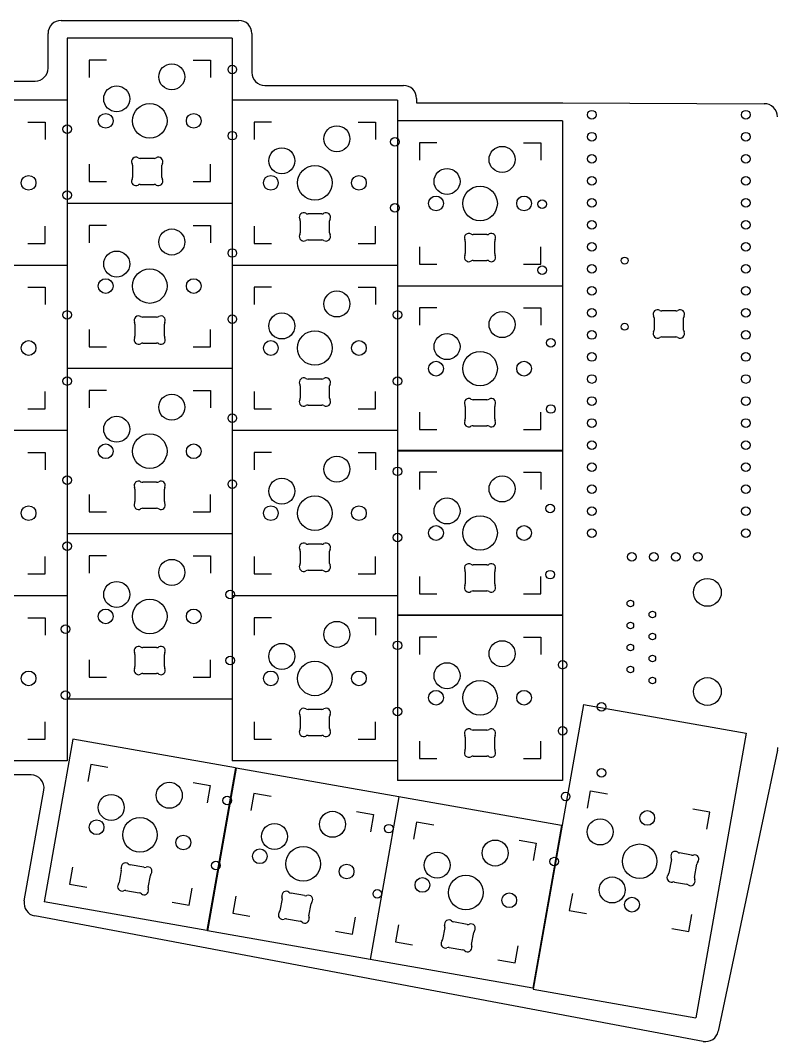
# Model space of a CAD drawing. Extents: x -129 to 154, y -90 to 28.
# Drawn here: x -75.3 to 12, y -90 to 27.8 of the extents above; entities that cross this region are included whole.
import ezdxf

# ---------------------------------------------------------------- set-up
doc = ezdxf.new("R2010")
doc.units = 0
doc.layers.add('BLACK', color=7, linetype='CONTINUOUS')

msp = doc.modelspace()

# ---------------------------------------------------------------- linework, layer by layer
at = {"layer": 'BLACK', "linetype": 'CONTINUOUS'}
for p, q in [((-70.65, 27.805), (-50.15, 27.805)), ((-72.149999, 22.305), (-72.15, 26.305001)), ((-48.65, 26.305), (-48.65, 21.805001)), ((-69.95, 25.7488), (-69.95, 6.6988)), ((-50.9, 25.7488), (-69.95, 25.7488)), ((-50.9, 25.7488), (-50.9, 6.6988)), ((-67.425, 23.2238), (-67.425, 21.223799)), ((-65.424999, 23.2238), (-67.425, 23.2238)), ((-55.425001, 23.2238), (-53.425, 23.2238)), ((-53.425, 23.2238), (-53.425, 21.223799)), ((-89.65, 20.805), (-73.649999, 20.805)), ((-47.149999, 20.305), (-31.15, 20.305)), ((-69.949999, 18.605), (-88.999999, 18.605)), ((-69.949999, 18.605), (-69.949999, -0.445)), ((-50.9, 18.605), (-50.9, -0.445)), ((-31.85, 18.605), (-50.9, 18.605)), ((-31.85, 18.605), (-31.85, -0.445)), ((-29.65, 18.805), (-29.65, 18.305)), ((-29.65, 18.305), (-12.809068, 18.305)), ((-12.809068, 18.305), (10.452508, 18.205112)), ((-74.475, 16.08), (-72.474999, 16.08)), ((-72.474999, 16.08), (-72.474999, 14.079999)), ((-48.375, 16.08), (-48.375, 14.079999)), ((-46.374999, 16.08), (-48.375, 16.08)), ((-36.375001, 16.08), (-34.375, 16.08)), ((-34.375, 16.08), (-34.375, 14.079999)), ((-31.849999, 16.223801), (-31.849999, -2.826199)), ((-12.799999, 16.223801), (-31.849999, 16.223801)), ((-12.799999, 16.223801), (-12.799999, -2.826199)), ((-29.324999, 13.698801), (-29.324999, 11.6988)), ((-27.324998, 13.698801), (-29.324999, 13.698801)), ((-17.325, 13.698801), (-15.324999, 13.698801)), ((-15.324999, 13.698801), (-15.324999, 11.6988)), ((-59.924346, 11.8938), (-61.513251, 11.8938)), ((-67.425, 11.223801), (-67.425, 9.2238)), ((-62.418798, 11.096643), (-62.418798, 9.690959)), ((-59.0188, 9.690959), (-59.0188, 11.096643)), ((-53.425, 9.2238), (-53.425, 11.223801)), ((-67.425, 9.2238), (-65.424999, 9.2238)), ((-61.513251, 8.893801), (-59.924347, 8.893801)), ((-55.425001, 9.2238), (-53.425, 9.2238)), ((-69.95, 6.698801), (-69.95, -12.351199)), ((-50.9, 6.698801), (-69.95, 6.698801)), ((-50.9, 6.6988), (-69.95, 6.6988)), ((-50.9, 6.698801), (-50.9, -12.351199)), ((-40.580547, 5.500001), (-42.169452, 5.500001)), ((-72.474999, 2.08), (-72.474999, 4.080001)), ((-67.425, 4.173801), (-67.425, 2.1738)), ((-65.424999, 4.173801), (-67.425, 4.173801)), ((-55.425001, 4.173801), (-53.425, 4.173801)), ((-53.425, 4.173801), (-53.425, 2.1738)), ((-48.375, 4.080001), (-48.375, 2.08)), ((-43.074999, 4.702844), (-43.074999, 3.29716)), ((-39.675001, 3.29716), (-39.675001, 4.702844)), ((-34.375, 2.08), (-34.375, 4.080001)), ((-42.169452, 2.500002), (-40.580548, 2.500002)), ((-21.530547, 3.1188), (-23.119452, 3.1188)), ((-74.475, 2.08), (-72.474999, 2.08)), ((-48.375, 2.08), (-46.374999, 2.08)), ((-36.375001, 2.08), (-34.375, 2.08)), ((-29.324999, 1.698802), (-29.324999, -0.301199)), ((-24.024999, 2.321643), (-24.024999, 0.915959)), ((-20.625001, 0.915959), (-20.625001, 2.321643)), ((-15.324999, -0.301199), (-15.324999, 1.698802)), ((-23.119452, 0.118801), (-21.530548, 0.118801)), ((-69.95, -0.445), (-89, -0.445)), ((-69.949999, -0.445), (-88.999999, -0.445)), ((-69.95, -0.445), (-69.95, -19.495)), ((-50.9, -0.444999), (-50.9, -19.494999)), ((-31.85, -0.444999), (-50.9, -0.444999)), ((-31.85, -0.445), (-50.9, -0.445)), ((-31.85, -0.444999), (-31.85, -19.494999)), ((-29.324999, -0.301199), (-27.324998, -0.301199)), ((-17.325, -0.301199), (-15.324999, -0.301199)), ((-74.475001, -2.97), (-72.475, -2.97)), ((-72.475, -2.97), (-72.475, -4.970001)), ((-48.375, -2.969999), (-48.375, -4.97)), ((-46.374999, -2.969999), (-48.375, -2.969999)), ((-36.375001, -2.969999), (-34.375, -2.969999)), ((-34.375, -2.969999), (-34.375, -4.97)), ((-31.85, -2.8262), (-31.85, -21.8762)), ((-12.8, -2.8262), (-31.85, -2.8262)), ((-12.799999, -2.826199), (-31.849999, -2.826199)), ((-12.8, -2.8262), (-12.8, -21.8762)), ((-29.325, -5.3512), (-29.325, -7.351201)), ((-27.324999, -5.3512), (-29.325, -5.3512)), ((-17.325001, -5.3512), (-15.325, -5.3512)), ((-15.325, -5.3512), (-15.325, -7.351201)), ((0.244452, -5.695001), (-1.344452, -5.695001)), ((-59.630547, -6.4062), (-61.219451, -6.4062)), ((-2.249999, -6.492159), (-2.249999, -7.897843)), ((1.149999, -7.897843), (1.149999, -6.492159)), ((-67.425, -7.826198), (-67.425, -9.826199)), ((-62.124998, -7.203358), (-62.124998, -8.609042)), ((-58.725, -8.609042), (-58.725, -7.203358)), ((-53.425, -9.826199), (-53.425, -7.826198)), ((-61.219452, -9.406199), (-59.630547, -9.406199)), ((-1.344452, -8.695), (0.244453, -8.695)), ((-67.425, -9.826199), (-65.424999, -9.826199)), ((-55.425001, -9.826199), (-53.425, -9.826199)), ((-50.9, -12.351199), (-69.95, -12.351199)), ((-69.949999, -12.3512), (-69.949999, -31.4012)), ((-50.899999, -12.3512), (-69.949999, -12.3512)), ((-50.899999, -12.3512), (-50.899999, -31.4012)), ((-40.580548, -13.550001), (-42.169452, -13.550001)), ((-72.475, -16.97), (-72.475, -14.969999)), ((-67.424999, -14.8762), (-67.424999, -16.876201)), ((-65.424998, -14.8762), (-67.424999, -14.8762)), ((-55.425, -14.8762), (-53.424999, -14.8762)), ((-53.424999, -14.8762), (-53.424999, -16.876201)), ((-48.375, -14.969998), (-48.375, -16.969999)), ((-43.074999, -14.347159), (-43.074999, -15.752843)), ((-39.675001, -15.752843), (-39.675001, -14.347159)), ((-34.375, -16.969999), (-34.375, -14.969998)), ((-21.530548, -15.9312), (-23.119452, -15.9312)), ((-74.475001, -16.97), (-72.475, -16.97)), ((-48.375, -16.969999), (-46.374999, -16.969999)), ((-42.169453, -16.55), (-40.580548, -16.55)), ((-36.375001, -16.969999), (-34.375, -16.969999)), ((-29.325, -17.351199), (-29.325, -19.3512)), ((-24.024999, -16.728358), (-24.024999, -18.134042)), ((-20.625001, -18.134042), (-20.625001, -16.728358)), ((-15.325, -19.3512), (-15.325, -17.351199)), ((-69.95, -19.495), (-89, -19.495)), ((-69.95, -19.495), (-89, -19.495)), ((-69.95, -19.495), (-69.95, -38.545)), ((-50.9, -19.494999), (-50.9, -38.544999)), ((-31.85, -19.494999), (-50.9, -19.494999)), ((-31.85, -19.494999), (-50.9, -19.494999)), ((-31.85, -19.494999), (-31.85, -38.544999)), ((-29.325, -19.3512), (-27.324999, -19.3512)), ((-23.119453, -18.931199), (-21.530548, -18.931199)), ((-17.325001, -19.3512), (-15.325, -19.3512)), ((-74.475001, -22.02), (-72.475, -22.02)), ((-72.475, -22.02), (-72.475, -24.020001)), ((-48.375, -22.019999), (-48.375, -24.02)), ((-46.374999, -22.019999), (-48.375, -22.019999)), ((-36.375001, -22.019999), (-34.375, -22.019999)), ((-34.375, -22.019999), (-34.375, -24.02)), ((-31.85, -21.7763), (-31.85, -40.8263)), ((-12.8, -21.7763), (-31.85, -21.7763)), ((-12.8, -21.8762), (-31.85, -21.8762)), ((-12.8, -21.7763), (-12.8, -40.8263)), ((-29.325, -24.3013), (-29.325, -26.301301)), ((-27.324999, -24.3013), (-29.325, -24.3013)), ((-17.325001, -24.3013), (-15.325, -24.3013)), ((-15.325, -24.3013), (-15.325, -26.301301)), ((-59.630547, -25.4562), (-61.219452, -25.4562)), ((-67.424999, -26.876199), (-67.424999, -28.8762)), ((-62.124999, -26.253357), (-62.124999, -27.659041)), ((-58.725001, -27.659041), (-58.725001, -26.253357)), ((-53.424999, -28.8762), (-53.424999, -26.876199)), ((-67.424999, -28.8762), (-65.424998, -28.8762)), ((-61.219452, -28.456199), (-59.630548, -28.456199)), ((-55.425, -28.8762), (-53.424999, -28.8762)), ((-50.899999, -31.4012), (-69.949999, -31.4012)), ((-69.949999, -31.4012), (-69.949999, -50.4512)), ((-50.899999, -31.4012), (-69.949999, -31.4012)), ((-50.899999, -31.4012), (-50.899999, -50.4512)), ((-40.580547, -32.6), (-42.169452, -32.6)), ((-72.475, -36.02), (-72.475, -34.019999)), ((-67.424999, -33.9262), (-67.424999, -35.926201)), ((-65.424998, -33.9262), (-67.424999, -33.9262)), ((-55.425, -33.9262), (-53.424999, -33.9262)), ((-53.424999, -33.9262), (-53.424999, -35.926201)), ((-48.375, -34.019998), (-48.375, -36.019999)), ((-43.074999, -33.397157), (-43.074999, -34.802841)), ((-39.675001, -34.802841), (-39.675001, -33.397157)), ((-34.375, -36.019999), (-34.375, -34.019998)), ((-21.530546, -34.9812), (-23.119451, -34.9812)), ((-74.475001, -36.02), (-72.475, -36.02)), ((-48.375, -36.019999), (-46.374999, -36.019999)), ((-42.169452, -35.599999), (-40.580548, -35.599999)), ((-36.375001, -36.019999), (-34.375, -36.019999)), ((-29.325, -36.301299), (-29.325, -38.3013)), ((-24.024998, -35.778357), (-24.024998, -37.184041)), ((-20.625, -37.184041), (-20.625, -35.778357)), ((-15.325, -38.3013), (-15.325, -36.301299)), ((-69.95, -38.545), (-89, -38.545)), ((-69.95, -38.545), (-89, -38.545)), ((-69.95, -38.545), (-69.95, -57.595)), ((-31.85, -38.544999), (-50.9, -38.544999)), ((-50.9, -38.545), (-50.9, -57.595)), ((-31.85, -38.545), (-50.9, -38.545)), ((-31.85, -38.545), (-31.85, -57.595)), ((-29.325, -38.3013), (-27.324999, -38.3013)), ((-23.119451, -37.981199), (-21.530547, -37.981199)), ((-17.325001, -38.3013), (-15.325, -38.3013)), ((-74.475001, -41.07), (-72.475, -41.07)), ((-72.475, -41.07), (-72.475, -43.070001)), ((-48.375, -41.07), (-48.375, -43.070001)), ((-46.374999, -41.07), (-48.375, -41.07)), ((-36.375001, -41.07), (-34.375, -41.07)), ((-34.375, -41.07), (-34.375, -43.070001)), ((-31.85, -40.7763), (-31.85, -59.8263)), ((-12.8, -40.7763), (-31.85, -40.7763)), ((-12.8, -40.8263), (-31.85, -40.8263)), ((-12.8, -40.7763), (-12.8, -59.8263)), ((-29.325, -43.3013), (-29.325, -45.301301)), ((-27.324999, -43.3013), (-29.325, -43.3013)), ((-17.325001, -43.3013), (-15.325, -43.3013)), ((-15.325, -43.3013), (-15.325, -45.301301)), ((-59.630548, -44.506201), (-61.219452, -44.506201)), ((-62.124999, -45.303359), (-62.124999, -46.709043)), ((-58.725001, -46.709043), (-58.725001, -45.303359)), ((-67.424999, -45.926199), (-67.424999, -47.9262)), ((-53.424999, -47.9262), (-53.424999, -45.926199)), ((-67.424999, -47.9262), (-65.424998, -47.9262)), ((-61.219453, -47.5062), (-59.630548, -47.5062)), ((-55.425, -47.9262), (-53.424999, -47.9262)), ((-50.899999, -50.4512), (-69.949999, -50.4512)), ((-40.580548, -51.650001), (-42.169452, -51.650001)), ((-10.404086, -51.089189), (-16.193082, -83.920217)), ((-10.404086, -51.089189), (8.356502, -54.397187)), ((-43.074999, -52.447159), (-43.074999, -53.852843)), ((-39.675001, -53.852843), (-39.675001, -52.447159)), ((-72.475, -55.07), (-72.475, -53.069999)), ((-48.375, -53.069999), (-48.375, -55.07)), ((-34.375, -55.07), (-34.375, -53.069999)), ((-21.530547, -54.0312), (-23.119451, -54.0312)), ((-74.475001, -55.07), (-72.475, -55.07)), ((-69.279095, -55.078607), (-72.587093, -73.839195)), ((-50.518507, -58.386605), (-69.279095, -55.078607)), ((-48.375, -55.07), (-46.374999, -55.07)), ((-42.169453, -54.65), (-40.580548, -54.65)), ((-36.375001, -55.07), (-34.375, -55.07)), ((-29.325, -55.301299), (-29.325, -57.3013)), ((-24.024998, -54.828358), (-24.024998, -56.234042)), ((-20.625, -56.234042), (-20.625, -54.828358)), ((-15.325, -57.3013), (-15.325, -55.301299)), ((8.356502, -54.397187), (2.567506, -87.228215)), ((11.980285, -56.347925), (5.152393, -88.759555)), ((-69.95, -57.595), (-89, -57.595)), ((-31.85, -57.595), (-50.9, -57.595)), ((-29.325, -57.3013), (-27.324999, -57.3013)), ((-23.119452, -57.031199), (-21.530547, -57.031199)), ((-17.325001, -57.3013), (-15.325, -57.3013)), ((-67.230917, -58.003708), (-67.578213, -59.973324)), ((-65.261302, -58.351004), (-67.230917, -58.003708)), ((-50.518507, -58.386605), (-53.826505, -77.147193)), ((-50.451494, -58.425007), (-53.759492, -77.185595)), ((-31.690906, -61.733005), (-50.451494, -58.425007)), ((-74.118606, -59.195), (-85.649999, -59.195)), ((-12.8, -59.8263), (-31.85, -59.8263)), ((-74.892588, -73.73386), (-72.641356, -60.955249)), ((-55.413224, -60.087487), (-53.443608, -60.434783)), ((-53.443608, -60.434783), (-53.790904, -62.404398)), ((-9.943703, -63.019126), (-9.596407, -61.04951)), ((-9.596407, -61.04951), (-7.626792, -61.396806)), ((-48.403316, -61.350108), (-48.750612, -63.319724)), ((-46.433701, -61.697404), (-48.403316, -61.350108)), ((-31.690906, -61.733005), (-34.998904, -80.493593)), ((-31.690894, -61.733007), (-34.998892, -80.493595)), ((-12.930306, -65.041005), (-31.690894, -61.733007)), ((-36.585623, -63.433887), (-34.616007, -63.781183)), ((4.190902, -63.480585), (2.221286, -63.133289)), ((3.843606, -65.4502), (4.190902, -63.480585)), ((-34.616007, -63.781183), (-34.963303, -65.750798)), ((-29.642716, -64.658108), (-29.990012, -66.627724)), ((-27.673101, -65.005404), (-29.642716, -64.658108)), ((-12.930306, -65.041005), (-16.238304, -83.801593)), ((-17.825023, -66.741887), (-15.855407, -67.089183)), ((-15.855407, -67.089183), (-16.202703, -69.058798)), ((2.069075, -68.446576), (0.684746, -68.202482)), ((-0.257546, -68.955845), (-0.533457, -70.520613)), ((-69.314696, -69.821402), (-69.661992, -71.791017)), ((-63.702125, -70.207632), (-63.946219, -71.591961)), ((-61.107143, -69.855743), (-62.671911, -69.579832)), ((2.420966, -71.041557), (2.696876, -69.476792)), ((-69.661992, -71.791017), (-67.692376, -72.138313)), ((-60.597874, -72.182364), (-60.35378, -70.798035)), ((0.094343, -71.550827), (1.478672, -71.794921)), ((-63.192855, -72.534255), (-61.62809, -72.810165)), ((-55.874683, -74.222092), (-55.527387, -72.252476)), ((-42.564443, -73.122844), (-44.129211, -72.846933)), ((-11.680186, -72.867204), (-12.027482, -74.836819)), ((-53.826505, -77.147193), (-72.587093, -73.839195)), ((-57.844298, -73.874796), (-55.874683, -74.222092)), ((-50.487095, -73.167802), (-50.834391, -75.137417)), ((-45.159425, -73.474733), (-45.403519, -74.859062)), ((-42.055174, -75.449465), (-41.81108, -74.065136)), ((-50.834391, -75.137417), (-48.864775, -75.484713)), ((-12.027482, -74.836819), (-10.057866, -75.184115)), ((1.759827, -77.267894), (2.107123, -75.298278)), ((3.408176, -89.924658), (-73.69177, -75.468417)), ((-44.650155, -75.801356), (-43.08539, -76.077266)), ((-37.047082, -77.568492), (-36.699786, -75.598876)), ((-31.726495, -76.475802), (-32.073791, -78.445417)), ((-23.803843, -76.430844), (-25.368611, -76.154933)), ((-34.998904, -80.493593), (-53.759492, -77.185595)), ((-39.016697, -77.221196), (-37.047082, -77.568492)), ((-26.398825, -76.782733), (-26.642919, -78.167062)), ((-23.294574, -78.757465), (-23.05048, -77.373136)), ((-0.209788, -76.920598), (1.759827, -77.267894)), ((-32.073791, -78.445417), (-30.104175, -78.792713)), ((-25.889555, -79.109356), (-24.32479, -79.385266)), ((-18.286482, -80.876492), (-17.939186, -78.906876)), ((-16.238304, -83.801593), (-34.998892, -80.493595)), ((-20.256097, -80.529196), (-18.286482, -80.876492)), ((-16.193082, -83.920217), (2.567506, -87.228215))]:
    msp.add_line(p, q, dxfattribs=at)
at = {"layer": 'BLACK'}
for centre, radius in [((-57.885, 21.3038), 1.499999), ((-57.885, 21.3038), 1.499999), ((-50.9, 22.132203), 0.4953), ((-50.9, 22.132203), 0.4953), ((-64.235, 18.7638), 1.499999), ((-64.235, 18.7638), 1.499999), ((-60.425, 16.2238), 1.993899), ((-60.425, 16.2238), 1.993899), ((-65.504999, 16.2238), 0.850899), ((-65.504999, 16.2238), 0.850899), ((-55.345001, 16.2238), 0.850899), ((-55.345001, 16.2238), 0.850899), ((-9.44, 16.935), 0.5), ((-9.44, 16.935), 0.5), ((8.34, 16.935), 0.5), ((8.34, 16.935), 0.5), ((-69.95, 15.271302), 0.4953), ((-69.95, 15.271302), 0.4953), ((-38.835, 14.16), 1.499999), ((-38.835, 14.16), 1.499999), ((-50.9, 14.512199), 0.4953), ((-50.9, 14.512199), 0.4953), ((-32.15, 13.805003), 0.4953), ((-32.15, 13.805003), 0.4953), ((-9.44, 14.395), 0.5), ((-9.44, 14.395), 0.5), ((8.34, 14.395), 0.5), ((8.34, 14.395), 0.5), ((-45.185, 11.62), 1.499999), ((-45.185, 11.62), 1.499999), ((-19.784999, 11.778801), 1.499999), ((-19.784999, 11.778801), 1.499999), ((-9.44, 11.855), 0.5), ((-9.44, 11.855), 0.5), ((8.34, 11.855), 0.5), ((8.34, 11.855), 0.5), ((-41.375, 9.08), 1.993899), ((-41.375, 9.08), 1.993899), ((-26.134999, 9.238801), 1.499999), ((-26.134999, 9.238801), 1.499999), ((-74.395, 9.08), 0.850899), ((-74.395, 9.08), 0.850899), ((-46.454999, 9.08), 0.850899), ((-46.454999, 9.08), 0.850899), ((-36.295001, 9.08), 0.850899), ((-36.295001, 9.08), 0.850899), ((-9.44, 9.315), 0.5), ((-9.44, 9.315), 0.5), ((8.34, 9.315), 0.5), ((8.34, 9.315), 0.5), ((-22.324999, 6.698801), 1.993899), ((-22.324999, 6.698801), 1.993899), ((-69.95, 7.651298), 0.4953), ((-69.95, 7.651298), 0.4953), ((-27.404998, 6.698801), 0.850899), ((-27.404998, 6.698801), 0.850899), ((-17.245, 6.698801), 0.850899), ((-17.245, 6.698801), 0.850899), ((-15.15, 6.615002), 0.4953), ((-15.15, 6.615002), 0.4953), ((-9.44, 6.775), 0.5), ((-9.44, 6.775), 0.5), ((8.34, 6.775), 0.5), ((8.34, 6.775), 0.5), ((-32.15, 6.184999), 0.4953), ((-32.15, 6.184999), 0.4953), ((-9.44, 4.235), 0.5), ((-9.44, 4.235), 0.5), ((8.34, 4.235), 0.5), ((8.34, 4.235), 0.5), ((-57.885, 2.253801), 1.499999), ((-57.885, 2.253801), 1.499999), ((-64.235, -0.286199), 1.499999), ((-64.235, -0.286199), 1.499999), ((-50.9, 0.983803), 0.4953), ((-50.9, 0.983803), 0.4953), ((-9.44, 1.695), 0.5), ((-9.44, 1.695), 0.5), ((8.34, 1.695), 0.5), ((8.34, 1.695), 0.5), ((-5.649999, 0.105), 0.4), ((-5.649999, 0.105), 0.4), ((-60.425, -2.826199), 1.993899), ((-60.425, -2.826199), 1.993899), ((-15.15, -1.005002), 0.4953), ((-15.15, -1.005002), 0.4953), ((-9.44, -0.845), 0.5), ((-9.44, -0.845), 0.5), ((8.34, -0.845), 0.5), ((8.34, -0.845), 0.5), ((-65.504999, -2.826199), 0.850899), ((-65.504999, -2.826199), 0.850899), ((-55.345001, -2.826199), 0.850899), ((-55.345001, -2.826199), 0.850899), ((-38.835, -4.889999), 1.499999), ((-38.835, -4.889999), 1.499999), ((-9.44, -3.385), 0.5), ((-9.44, -3.385), 0.5), ((8.34, -3.385), 0.5), ((8.34, -3.385), 0.5), ((-69.949999, -6.159997), 0.4953), ((-69.949999, -6.159997), 0.4953), ((-31.85, -6.159997), 0.4953), ((-31.85, -6.159997), 0.4953), ((-19.785, -7.2712), 1.499999), ((-19.785, -7.2712), 1.499999), ((-9.44, -5.925), 0.5), ((-9.44, -5.925), 0.5), ((8.34, -5.925), 0.5), ((8.34, -5.925), 0.5), ((-50.899998, -6.636203), 0.4953), ((-50.899998, -6.636203), 0.4953), ((-45.185, -7.429999), 1.499999), ((-45.185, -7.429999), 1.499999), ((-41.375, -9.969999), 1.993899), ((-41.375, -9.969999), 1.993899), ((-9.44, -8.465), 0.5), ((-9.44, -8.465), 0.5), ((-5.649999, -7.515), 0.4), ((-5.649999, -7.515), 0.4), ((8.34, -8.465), 0.5), ((8.34, -8.465), 0.5), ((-74.395001, -9.97), 0.850899), ((-74.395001, -9.97), 0.850899), ((-46.454999, -9.969999), 0.850899), ((-46.454999, -9.969999), 0.850899), ((-36.295001, -9.969999), 0.850899), ((-36.295001, -9.969999), 0.850899), ((-26.135, -9.8112), 1.499999), ((-26.135, -9.8112), 1.499999), ((-14.149999, -9.384998), 0.4953), ((-14.149999, -9.384998), 0.4953), ((-22.325, -12.3512), 1.993899), ((-22.325, -12.3512), 1.993899), ((-9.44, -11.005), 0.5), ((-9.44, -11.005), 0.5), ((8.34, -11.005), 0.5), ((8.34, -11.005), 0.5), ((-27.404999, -12.3512), 0.850899), ((-27.404999, -12.3512), 0.850899), ((-17.245001, -12.3512), 0.850899), ((-17.245001, -12.3512), 0.850899), ((-69.949999, -13.780001), 0.4953), ((-69.949999, -13.780001), 0.4953), ((-31.85, -13.780001), 0.4953), ((-31.85, -13.780001), 0.4953), ((-9.44, -13.545), 0.5), ((-9.44, -13.545), 0.5), ((8.34, -13.545), 0.5), ((8.34, -13.545), 0.5), ((-57.884999, -16.7962), 1.499999), ((-57.884999, -16.7962), 1.499999), ((-9.44, -16.085), 0.5), ((-9.44, -16.085), 0.5), ((8.34, -16.085), 0.5), ((8.34, -16.085), 0.5), ((-50.899999, -18.066198), 0.4953), ((-50.899999, -18.066198), 0.4953), ((-14.149999, -17.005002), 0.4953), ((-14.149999, -17.005002), 0.4953), ((-64.234999, -19.3362), 1.499999), ((-64.234999, -19.3362), 1.499999), ((-9.44, -18.625), 0.5), ((-9.44, -18.625), 0.5), ((8.34, -18.625), 0.5), ((8.34, -18.625), 0.5), ((-60.424999, -21.8762), 1.993899), ((-60.424999, -21.8762), 1.993899), ((-65.504998, -21.8762), 0.850899), ((-65.504998, -21.8762), 0.850899), ((-55.345, -21.8762), 0.850899), ((-55.345, -21.8762), 0.850899), ((-9.44, -21.165), 0.5), ((-9.44, -21.165), 0.5), ((8.34, -21.165), 0.5), ((8.34, -21.165), 0.5), ((-38.835, -23.939999), 1.499999), ((-38.835, -23.939999), 1.499999), ((-9.44, -23.705), 0.5), ((-9.44, -23.705), 0.5), ((8.34, -23.705), 0.5), ((8.34, -23.705), 0.5), ((-69.95, -25.209998), 0.4953), ((-69.95, -25.209998), 0.4953), ((-31.85, -24.194999), 0.4953), ((-31.85, -24.194999), 0.4953), ((-19.785, -26.2213), 1.499999), ((-19.785, -26.2213), 1.499999), ((-50.899999, -25.686202), 0.4953), ((-50.899999, -25.686202), 0.4953), ((-45.185, -26.479999), 1.499999), ((-45.185, -26.479999), 1.499999), ((-9.44, -26.245), 0.5), ((-9.44, -26.245), 0.5), ((8.34, -26.245), 0.5), ((8.34, -26.245), 0.5), ((-41.375, -29.019999), 1.993899), ((-41.375, -29.019999), 1.993899), ((-74.395001, -29.02), 0.850899), ((-74.395001, -29.02), 0.850899), ((-46.454999, -29.019999), 0.850899), ((-46.454999, -29.019999), 0.850899), ((-36.295001, -29.019999), 0.850899), ((-36.295001, -29.019999), 0.850899), ((-26.135, -28.7613), 1.499999), ((-26.135, -28.7613), 1.499999), ((-14.250001, -28.484997), 0.4953), ((-14.250001, -28.484997), 0.4953), ((-22.325, -31.3013), 1.993899), ((-22.325, -31.3013), 1.993899), ((-9.44, -28.785), 0.5), ((-9.44, -28.785), 0.5), ((8.34, -28.785), 0.5), ((8.34, -28.785), 0.5), ((-27.404999, -31.3013), 0.850899), ((-27.404999, -31.3013), 0.850899), ((-17.245001, -31.3013), 0.850899), ((-17.245001, -31.3013), 0.850899), ((-31.85, -31.815003), 0.4953), ((-31.85, -31.815003), 0.4953), ((-9.44, -31.325), 0.5), ((-9.44, -31.325), 0.5), ((8.34, -31.325), 0.5), ((8.34, -31.325), 0.5), ((-69.95, -32.830002), 0.4953), ((-69.95, -32.830002), 0.4953), ((-4.813553, -34.048553), 0.5), ((-4.813553, -34.048553), 0.5), ((-2.273553, -34.048553), 0.5), ((-2.273553, -34.048553), 0.5), ((0.266446, -34.048553), 0.5), ((0.266446, -34.048553), 0.5), ((2.806447, -34.048553), 0.5), ((2.806447, -34.048553), 0.5), ((-57.884999, -35.8462), 1.499999), ((-57.884999, -35.8462), 1.499999), ((-14.249999, -36.105003), 0.4953), ((-14.249999, -36.105003), 0.4953), ((-64.234999, -38.3862), 1.499999), ((-64.234999, -38.3862), 1.499999), ((3.900001, -38.154999), 1.599999), ((3.900001, -38.154999), 1.599999), ((-51.15, -38.384997), 0.4953), ((-51.15, -38.384997), 0.4953), ((-60.424999, -40.9262), 1.993899), ((-60.424999, -40.9262), 1.993899), ((-4.989999, -39.424999), 0.38), ((-4.989999, -39.424999), 0.38), ((-65.504998, -40.9262), 0.850899), ((-65.504998, -40.9262), 0.850899), ((-55.345, -40.9262), 0.850899), ((-55.345, -40.9262), 0.850899), ((-2.449999, -40.694999), 0.38), ((-2.449999, -40.694999), 0.38), ((-70.149999, -42.384998), 0.4953), ((-70.149999, -42.384998), 0.4953), ((-38.835, -42.99), 1.499999), ((-38.835, -42.99), 1.499999), ((-4.989999, -41.964999), 0.38), ((-4.989999, -41.964999), 0.38), ((-2.449999, -43.235), 0.38), ((-2.449999, -43.235), 0.38), ((-45.185, -45.53), 1.499999), ((-45.185, -45.53), 1.499999), ((-31.849999, -44.259998), 0.4953), ((-31.849999, -44.259998), 0.4953), ((-19.785, -45.2213), 1.499999), ((-19.785, -45.2213), 1.499999), ((-4.989999, -44.504999), 0.38), ((-4.989999, -44.504999), 0.38), ((-51.15, -46.005001), 0.4953), ((-51.15, -46.005001), 0.4953), ((-2.449999, -45.774999), 0.38), ((-2.449999, -45.774999), 0.38), ((-41.375, -48.07), 1.993899), ((-41.375, -48.07), 1.993899), ((-26.135, -47.7613), 1.499999), ((-26.135, -47.7613), 1.499999), ((-12.799999, -46.491298), 0.4953), ((-12.799999, -46.491298), 0.4953), ((-4.989999, -47.044999), 0.38), ((-4.989999, -47.044999), 0.38), ((-74.395001, -48.07), 0.850899), ((-74.395001, -48.07), 0.850899), ((-46.454999, -48.07), 0.850899), ((-46.454999, -48.07), 0.850899), ((-36.295001, -48.07), 0.850899), ((-36.295001, -48.07), 0.850899), ((-2.449999, -48.314999), 0.38), ((-2.449999, -48.314999), 0.38), ((3.900001, -49.585), 1.599999), ((3.900001, -49.585), 1.599999), ((-27.404999, -50.3013), 0.850899), ((-27.404999, -50.3013), 0.850899), ((-22.325, -50.3013), 1.993899), ((-22.325, -50.3013), 1.993899), ((-17.245001, -50.3013), 0.850899), ((-17.245001, -50.3013), 0.850899), ((-70.149999, -50.005002), 0.4953), ((-70.149999, -50.005002), 0.4953), ((-31.849999, -51.880002), 0.4953), ((-31.849999, -51.880002), 0.4953), ((-8.303555, -51.338551), 0.4953), ((-8.303555, -51.338551), 0.4953), ((-12.800001, -54.111302), 0.4953), ((-12.800001, -54.111302), 0.4953), ((-8.303551, -58.958555), 0.4953), ((-8.303551, -58.958555), 0.4953), ((-58.169256, -61.551143), 1.499999), ((-58.169256, -61.551143), 1.499999), ((-12.449999, -61.694979), 0.4953), ((-12.449999, -61.694979), 0.4953), ((-64.863851, -62.949889), 1.499999), ((-64.863851, -62.949889), 1.499999), ((-51.4884, -62.14288), 0.4953), ((-51.4884, -62.14288), 0.4953), ((-39.341655, -64.897543), 1.499999), ((-39.341655, -64.897543), 1.499999), ((-3.036157, -64.155879), 0.850899), ((-3.036157, -64.155879), 0.850899), ((-66.555623, -65.230767), 0.850899), ((-66.555623, -65.230767), 0.850899), ((-61.5528, -66.1129), 1.993899), ((-61.5528, -66.1129), 1.993899), ((-8.480047, -65.775158), 1.499999), ((-8.480047, -65.775158), 1.499999), ((-46.03625, -66.296289), 1.499999), ((-46.03625, -66.296289), 1.499999), ((-32.85, -65.39498), 0.4953), ((-32.85, -65.39498), 0.4953), ((-56.549977, -66.995033), 0.850899), ((-56.549977, -66.995033), 0.850899), ((-20.581055, -68.205543), 1.499999), ((-20.581055, -68.205543), 1.499999), ((-47.728022, -68.577167), 0.850899), ((-47.728022, -68.577167), 0.850899), ((-42.725199, -69.4593), 1.993899), ((-42.725199, -69.4593), 1.993899), ((-27.27565, -69.604289), 1.499999), ((-27.27565, -69.604289), 1.499999), ((-3.91829, -69.158702), 1.993899), ((-3.91829, -69.158702), 1.993899), ((-52.811598, -69.647118), 0.4953), ((-52.811598, -69.647118), 0.4953), ((-13.773201, -69.199219), 0.4953), ((-13.773201, -69.199219), 0.4953), ((-37.722376, -70.341433), 0.850899), ((-37.722376, -70.341433), 0.850899), ((-28.967422, -71.885167), 0.850899), ((-28.967422, -71.885167), 0.850899), ((-23.964599, -72.7673), 1.993899), ((-23.964599, -72.7673), 1.993899), ((-7.081301, -72.469753), 1.499999), ((-7.081301, -72.469753), 1.499999), ((-34.173198, -72.899218), 0.4953), ((-34.173198, -72.899218), 0.4953), ((-18.961776, -73.649433), 0.850899), ((-18.961776, -73.649433), 0.850899), ((-4.800423, -74.161525), 0.850899), ((-4.800423, -74.161525), 0.850899)]:
    msp.add_circle(centre, radius, dxfattribs=at)
for centre, radius, start, end in [((-70.650136, 26.305112), 1.499864, -270.00519521, -179.99575973), ((-50.149936, 26.305012), 1.499988, -0.00045839, 90.00244464), ((-73.650136, 22.305112), 1.500137, -89.99476738, -0.00427769), ((-47.149936, 21.805012), 1.500012, -179.99957985, -90.0024064), ((-31.149936, 18.805012), 1.499988, -0.00045839, 90.00244464), ((-12.808936, 19.773112), 1.468112, -90.00515154, -89.29738228), ((10.470607, 16.705178), 1.500043, -0.17501476, 90.69132774), ((-62.017769, 11.5304), 0.499999, -300.2993953, -154.29367517), ((-61.513249, 12.39381), 0.500009, -120.29901505, -90.00034377), ((-59.924343, 12.393794), 0.499994, -90.00034378, -59.7007692), ((-59.419829, 11.530399), 0.499999, -25.70622158, 120.29945311), ((-62.919099, 11.0966), 0.50029, 0.00492447, 25.69565659), ((-58.51881, 11.096645), 0.49999, -205.70646243, -179.99988541), ((-62.017769, 9.2572), 0.499996, -205.70642808, -59.70037344), ((-62.919149, 9.69104), 0.500351, -25.69719834, -0.00938992), ((-59.419829, 9.257202), 0.5, -120.2993953, 25.70642808), ((-58.518801, 9.690958), 0.499999, -180.00011459, -154.29377842), ((-61.513249, 8.39379), 0.50001, 90.00022918, 120.29880049), ((-59.924349, 8.393792), 0.500009, 59.70098495, 89.99977082), ((-42.67397, 5.136601), 0.499999, -300.2993953, -154.29367517), ((-43.5753, 4.702801), 0.50029, 0.00492447, 25.69565659), ((-42.16945, 6.000011), 0.500009, -120.29901505, -90.00034377), ((-40.580544, 5.999995), 0.499994, -90.00034378, -59.7007692), ((-40.07603, 5.1366), 0.499999, -25.70622158, 120.29945311), ((-39.175011, 4.702846), 0.49999, -205.70646243, -179.99988541), ((-42.67397, 2.863401), 0.499996, -205.70642808, -59.70037344), ((-43.57535, 3.297241), 0.500351, -25.69719834, -0.00938992), ((-42.16945, 1.999991), 0.50001, 90.00022918, 120.29880049), ((-40.58055, 1.999993), 0.500009, 59.70098495, 89.99977082), ((-40.07603, 2.863403), 0.5, -120.2993953, 25.70642808), ((-39.175002, 3.297159), 0.499999, -180.00011459, -154.29377842), ((-23.62397, 2.7554), 0.499999, -300.2993953, -154.29367517), ((-24.5253, 2.3216), 0.50029, 0.00492447, 25.69565659), ((-23.11945, 3.61881), 0.500009, -120.29901505, -90.00034377), ((-21.530544, 3.618794), 0.499994, -90.00034378, -59.7007692), ((-21.02603, 2.755399), 0.499999, -25.70622158, 120.29945311), ((-20.125011, 2.321645), 0.49999, -205.70646243, -179.99988541), ((-23.62397, 0.4822), 0.499996, -205.70642808, -59.70037344), ((-24.52535, 0.91604), 0.500351, -25.69719834, -0.00938992), ((-23.11945, -0.38121), 0.50001, 90.00022918, 120.29880049), ((-21.53055, -0.381208), 0.500009, 59.70098495, 89.99977082), ((-21.02603, 0.482202), 0.5, -120.2993953, 25.70642808), ((-20.125002, 0.915958), 0.499999, -180.00011459, -154.29377842), ((-1.848969, -6.058404), 0.499999, -300.29929636, -154.29403463), ((-1.34445, -5.19499), 0.500011, -120.29880049, -90.00022918), ((0.24445, -5.194992), 0.500009, -89.99977082, -59.70098495), ((0.74897, -6.058402), 0.499999, -25.70642808, 120.2993953), ((-61.723969, -6.769601), 0.5, -300.2993953, -154.29357192), ((-62.624997, -7.203357), 0.499999, -0.00011459, 25.70622158), ((-61.219449, -5.906191), 0.500009, -120.29901505, -90.00022918), ((-59.630549, -5.906189), 0.50001, -89.99977082, -59.70119951), ((-59.126029, -6.769599), 0.499996, -25.70642808, 120.29962656), ((-58.224649, -7.203439), 0.500351, 154.30280166, 179.99061008), ((-2.7493, -6.492), 0.499302, -0.01813081, 25.72462773), ((1.649998, -6.492158), 0.499999, -205.70622158, -179.99988541), ((-1.84897, -8.3316), 0.499999, -205.70632483, -59.7006047), ((-2.75003, -7.89784), 0.500031, -25.70494085, -0.00034375), ((0.748969, -8.331597), 0.499999, -120.29923855, 25.70596537), ((1.649989, -7.897845), 0.49999, -180.00011459, -154.29353757), ((-61.723969, -9.042798), 0.499999, -205.70622158, -59.70054689), ((-62.624988, -8.609044), 0.49999, -25.70646243, 0.00011459), ((-61.219455, -9.906193), 0.499994, 89.99965622, 120.2992308), ((-59.630549, -9.906209), 0.500009, 59.70098495, 89.99965623), ((-59.126029, -9.042799), 0.499999, -120.2993953, 25.70632483), ((-58.224699, -8.608999), 0.50029, -179.99507553, -154.30434341), ((-1.34445, -9.19501), 0.500009, 90.00034377, 120.29901505), ((0.244449, -9.195021), 0.500021, 59.70163755, 89.99954165), ((-42.67397, -13.913402), 0.5, -300.2993953, -154.29357192), ((-43.574998, -14.347158), 0.499999, -0.00011459, 25.70622158), ((-42.16945, -13.049992), 0.500009, -120.29901505, -90.00022918), ((-40.58055, -13.04999), 0.50001, -89.99977082, -59.70119951), ((-40.07603, -13.9134), 0.499996, -25.70642808, 120.29962656), ((-39.17465, -14.34724), 0.500351, 154.30280166, 179.99061008), ((-42.67397, -16.186599), 0.499999, -205.70622158, -59.70054689), ((-43.574989, -15.752845), 0.49999, -25.70646243, 0.00011459), ((-40.07603, -16.1866), 0.499999, -120.2993953, 25.70632483), ((-39.1747, -15.7528), 0.50029, -179.99507553, -154.30434341), ((-23.62397, -16.294601), 0.5, -300.2993953, -154.29357192), ((-23.11945, -15.431191), 0.500009, -120.29901505, -90.00022918), ((-21.53055, -15.431189), 0.50001, -89.99977082, -59.70119951), ((-21.02603, -16.294599), 0.499996, -25.70642808, 120.29962656), ((-42.169456, -17.049994), 0.499994, 89.99965622, 120.2992308), ((-40.58055, -17.05001), 0.500009, 59.70098495, 89.99965623), ((-24.524998, -16.728357), 0.499999, -0.00011459, 25.70622158), ((-20.12465, -16.728439), 0.500351, 154.30280166, 179.99061008), ((-23.62397, -18.567798), 0.499999, -205.70622158, -59.70054689), ((-24.524989, -18.134044), 0.49999, -25.70646243, 0.00011459), ((-21.02603, -18.567799), 0.499999, -120.2993953, 25.70632483), ((-20.1247, -18.133999), 0.50029, -179.99507553, -154.30434341), ((-23.119456, -19.431193), 0.499994, 89.99965622, 120.2992308), ((-21.53055, -19.431209), 0.500009, 59.70098495, 89.99965623), ((-61.72397, -25.8196), 0.499999, -300.2993953, -154.29367517), ((-61.21945, -24.95619), 0.500009, -120.29901505, -90.00034377), ((-59.630544, -24.956206), 0.499994, -90.00034378, -59.7007692), ((-59.12603, -25.819601), 0.499999, -25.70622158, 120.29945311), ((-62.6253, -26.2534), 0.50029, 0.00492447, 25.69565659), ((-58.225011, -26.253355), 0.49999, -205.70646243, -179.99988541), ((-61.72397, -28.0928), 0.499996, -205.70642808, -59.70037344), ((-62.62535, -27.65896), 0.500351, -25.69719834, -0.00938992), ((-59.12603, -28.092798), 0.5, -120.2993953, 25.70642808), ((-58.225002, -27.659042), 0.499999, -180.00011459, -154.29377842), ((-61.21945, -28.95621), 0.50001, 90.00022918, 120.29880049), ((-59.63055, -28.956208), 0.500009, 59.70098495, 89.99977082), ((-42.67397, -32.9634), 0.499999, -300.2993953, -154.29367517), ((-42.16945, -32.09999), 0.500009, -120.29901505, -90.00034377), ((-40.580544, -32.100006), 0.499994, -90.00034378, -59.7007692), ((-40.07603, -32.963401), 0.499999, -25.70622158, 120.29945311), ((-43.5753, -33.3972), 0.50029, 0.00492447, 25.69565659), ((-39.175011, -33.397155), 0.49999, -205.70646243, -179.99988541), ((-42.67397, -35.2366), 0.499996, -205.70642808, -59.70037344), ((-43.57535, -34.80276), 0.500351, -25.69719834, -0.00938992), ((-40.07603, -35.236598), 0.5, -120.2993953, 25.70642808), ((-39.175002, -34.802842), 0.499999, -180.00011459, -154.29377842), ((-23.623969, -35.3446), 0.499999, -300.2993953, -154.29367517), ((-23.119449, -34.48119), 0.500009, -120.29901505, -90.00034377), ((-21.530543, -34.481206), 0.499994, -90.00034378, -59.7007692), ((-21.026029, -35.344601), 0.499999, -25.70622158, 120.29945311), ((-42.16945, -36.10001), 0.50001, 90.00022918, 120.29880049), ((-40.58055, -36.100008), 0.500009, 59.70098495, 89.99977082), ((-24.525299, -35.7784), 0.50029, 0.00492447, 25.69565659), ((-20.12501, -35.778355), 0.49999, -205.70646243, -179.99988541), ((-23.623969, -37.6178), 0.499996, -205.70642808, -59.70037344), ((-24.525349, -37.18396), 0.500351, -25.69719834, -0.00938992), ((-21.026029, -37.617798), 0.5, -120.2993953, 25.70642808), ((-20.125001, -37.184042), 0.499999, -180.00011459, -154.29377842), ((-23.119449, -38.48121), 0.50001, 90.00022918, 120.29880049), ((-21.530549, -38.481208), 0.500009, 59.70098495, 89.99977082), ((-61.72397, -44.869602), 0.5, -300.2993953, -154.29357192), ((-61.21945, -44.006192), 0.500009, -120.29901505, -90.00022918), ((-59.63055, -44.00619), 0.50001, -89.99977082, -59.70119951), ((-59.12603, -44.8696), 0.499996, -25.70642808, 120.29962656), ((-62.624998, -45.303358), 0.499999, -0.00011459, 25.70622158), ((-58.22465, -45.30344), 0.500351, 154.30280166, 179.99061008), ((-61.72397, -47.142799), 0.499999, -205.70622158, -59.70054689), ((-62.624989, -46.709045), 0.49999, -25.70646243, 0.00011459), ((-59.12603, -47.1428), 0.499999, -120.2993953, 25.70632483), ((-58.2247, -46.709), 0.50029, -179.99507553, -154.30434341), ((-61.219456, -48.006194), 0.499994, 89.99965622, 120.2992308), ((-59.63055, -48.00621), 0.500009, 59.70098495, 89.99965623), ((-42.67397, -52.013402), 0.5, -300.2993953, -154.29357192), ((-42.16945, -51.149992), 0.500009, -120.29901505, -90.00022918), ((-40.58055, -51.14999), 0.50001, -89.99977082, -59.70119951), ((-40.07603, -52.0134), 0.499996, -25.70642808, 120.29962656), ((-43.574998, -52.447158), 0.499999, -0.00011459, 25.70622158), ((-39.17465, -52.44724), 0.500351, 154.30280166, 179.99061008), ((-42.67397, -54.286599), 0.499999, -205.70622158, -59.70054689), ((-43.574989, -53.852845), 0.49999, -25.70646243, 0.00011459), ((-40.07603, -54.2866), 0.499999, -120.2993953, 25.70632483), ((-39.1747, -53.8528), 0.50029, -179.99507553, -154.30434341), ((-23.623969, -54.394601), 0.5, -300.2993953, -154.29357192), ((-23.119449, -53.531191), 0.500009, -120.29901505, -90.00022918), ((-21.530549, -53.531189), 0.50001, -89.99977082, -59.70119951), ((-21.026029, -54.394599), 0.499996, -25.70642808, 120.29962656), ((-42.169456, -55.149994), 0.499994, 89.99965622, 120.2992308), ((-40.58055, -55.15001), 0.500009, 59.70098495, 89.99965623), ((-24.524997, -54.828357), 0.499999, -0.00011459, 25.70622158), ((-20.124649, -54.828439), 0.500351, 154.30280166, 179.99061008), ((-23.623969, -56.667798), 0.499999, -205.70622158, -59.70054689), ((-24.524988, -56.234044), 0.49999, -25.70646243, 0.00011459), ((-21.026029, -56.667799), 0.499999, -120.2993953, 25.70632483), ((-20.124699, -56.233999), 0.50029, -179.99507553, -154.30434341), ((10.512264, -56.038688), 1.500237, -11.89540863, -0.00114573), ((-23.119455, -57.531193), 0.499994, 89.99965622, 120.2992308), ((-21.530549, -57.531209), 0.500009, 59.70098495, 89.99965623), ((-74.118536, -60.694988), 1.499988, -9.99226226, 90.00267382), ((0.18794, -68.522097), 0.499998, -305.70648204, -159.7003926), ((0.771642, -67.709908), 0.50018, -125.70142725, -100.0047283), ((-63.231867, -69.850103), 0.5, -310.29943664, -164.29371664), ((-62.584983, -69.087142), 0.500299, -130.28711342, -100.00604927), ((-0.749951, -68.869023), 0.5, -9.99974192, 20.29927319), ((2.155905, -67.954233), 0.499941, -100.00187866, -74.29251713), ((2.426602, -68.916835), 0.5, -40.29921429, 105.70617305), ((3.18937, -69.563657), 0.500096, 139.70378487, 169.99717702), ((-64.194126, -70.120821), 0.499615, -10.00654482, 15.72011908), ((-61.020321, -69.363338), 0.5, -99.99974192, -69.70072681), ((-60.673395, -70.301229), 0.499998, -35.70648204, 110.2996074), ((-59.861206, -70.884931), 0.50018, 144.29857275, 169.9952717), ((-1.026147, -70.433685), 0.500299, -40.28711342, -10.00604927), ((-63.626604, -72.088768), 0.499996, -215.70650821, -69.70042056), ((-64.438814, -71.505061), 0.500203, -35.70046243, -10.00485452), ((-0.263186, -71.080569), 0.5, -220.29943664, -74.29371664), ((0.007532, -72.042828), 0.499615, 79.99345518, 105.72011908), ((1.391772, -72.287516), 0.500203, 54.29953757, 79.99514548), ((1.975479, -71.475306), 0.499996, -125.70650821, 20.29957944), ((2.913422, -71.128378), 0.50005, -189.99861438, -159.70247145), ((-63.279676, -73.026711), 0.50005, 80.00138562, 110.29752855), ((-61.714955, -73.302659), 0.500096, 49.70378487, 79.99717702), ((-61.068133, -72.539891), 0.5, -130.29921429, 15.70617305), ((-60.105531, -72.269194), 0.499941, -190.00187866, -164.29251713), ((-44.689167, -73.117204), 0.5, -310.29943664, -164.29371664), ((-44.042283, -72.354243), 0.500299, -130.28711342, -100.00604927), ((-73.415236, -73.994088), 1.500039, -189.98988104, -100.62330858), ((-45.651426, -73.387922), 0.499615, -10.00654482, 15.72011908), ((-42.477621, -72.630439), 0.5, -99.99974192, -69.70072681), ((-42.130695, -73.56833), 0.499998, -35.70648204, 110.2996074), ((-41.318506, -74.152032), 0.50018, 144.29857275, 169.9952717), ((-45.083904, -75.355869), 0.499996, -215.70650821, -69.70042056), ((-45.896114, -74.772162), 0.500203, -35.70046243, -10.00485452), ((-44.736976, -76.293812), 0.50005, 80.00138562, 110.29752855), ((-43.172255, -76.56976), 0.500096, 49.70378487, 79.99717702), ((-42.525433, -75.806992), 0.5, -130.29921429, 15.70617305), ((-41.562831, -75.536295), 0.499941, -190.00187866, -164.29251713), ((-25.928567, -76.425204), 0.5, -310.29943664, -164.29371664), ((-25.281683, -75.662243), 0.500299, -130.28711342, -100.00604927), ((-23.717021, -75.938439), 0.5, -99.99974192, -69.70072681), ((-23.370095, -76.87633), 0.499998, -35.70648204, 110.2996074), ((-26.890826, -76.695922), 0.499615, -10.00654482, 15.72011908), ((-22.557906, -77.460032), 0.50018, 144.29857275, 169.9952717), ((-26.323304, -78.663869), 0.499996, -215.70650821, -69.70042056), ((-27.135514, -78.080162), 0.500203, -35.70046243, -10.00485452), ((-22.802231, -78.844295), 0.499941, -190.00187866, -164.29251713), ((-25.976376, -79.601812), 0.50005, 80.00138562, 110.29752855), ((-24.411655, -79.87776), 0.500096, 49.70378487, 79.99717702), ((-23.764833, -79.114992), 0.5, -130.29921429, 15.70617305), ((3.684564, -88.450288), 1.500056, -100.61753887, -11.89801592)]:
    msp.add_arc(centre, radius, start, end, dxfattribs=at)
at = {"layer": 'WHITE'}
for centre, radius in [((-57.885, 21.3038), 1.499999), ((-50.9, 22.132203), 0.4953), ((-64.235, 18.7638), 1.499999), ((-60.425, 16.2238), 1.993899), ((-65.504999, 16.2238), 0.850899), ((-55.345001, 16.2238), 0.850899), ((-9.44, 16.935), 0.5), ((8.34, 16.935), 0.5), ((-69.95, 15.271302), 0.4953), ((-38.835, 14.16), 1.499999), ((-50.9, 14.512199), 0.4953), ((-32.15, 13.805003), 0.4953), ((-9.44, 14.395), 0.5), ((8.34, 14.395), 0.5), ((-45.185, 11.62), 1.499999), ((-19.784999, 11.778801), 1.499999), ((-9.44, 11.855), 0.5), ((8.34, 11.855), 0.5), ((-41.375, 9.08), 1.993899), ((-26.134999, 9.238801), 1.499999), ((-74.395, 9.08), 0.850899), ((-46.454999, 9.08), 0.850899), ((-36.295001, 9.08), 0.850899), ((-9.44, 9.315), 0.5), ((8.34, 9.315), 0.5), ((-22.324999, 6.698801), 1.993899), ((-69.95, 7.651298), 0.4953), ((-27.404998, 6.698801), 0.850899), ((-17.245, 6.698801), 0.850899), ((-15.15, 6.615002), 0.4953), ((-9.44, 6.775), 0.5), ((8.34, 6.775), 0.5), ((-32.15, 6.184999), 0.4953), ((-9.44, 4.235), 0.5), ((8.34, 4.235), 0.5), ((-57.885, 2.253801), 1.499999), ((-64.235, -0.286199), 1.499999), ((-50.9, 0.983803), 0.4953), ((-9.44, 1.695), 0.5), ((8.34, 1.695), 0.5), ((-5.649999, 0.105), 0.4), ((-60.425, -2.826199), 1.993899), ((-15.15, -1.005002), 0.4953), ((-9.44, -0.845), 0.5), ((8.34, -0.845), 0.5), ((-65.504999, -2.826199), 0.850899), ((-55.345001, -2.826199), 0.850899), ((-38.835, -4.889999), 1.499999), ((-9.44, -3.385), 0.5), ((8.34, -3.385), 0.5), ((-69.949999, -6.159997), 0.4953), ((-31.85, -6.159997), 0.4953), ((-19.785, -7.2712), 1.499999), ((-9.44, -5.925), 0.5), ((8.34, -5.925), 0.5), ((-50.899998, -6.636203), 0.4953), ((-45.185, -7.429999), 1.499999), ((-41.375, -9.969999), 1.993899), ((-9.44, -8.465), 0.5), ((-5.649999, -7.515), 0.4), ((8.34, -8.465), 0.5), ((-74.395001, -9.97), 0.850899), ((-46.454999, -9.969999), 0.850899), ((-36.295001, -9.969999), 0.850899), ((-26.135, -9.8112), 1.499999), ((-14.149999, -9.384998), 0.4953), ((-22.325, -12.3512), 1.993899), ((-9.44, -11.005), 0.5), ((8.34, -11.005), 0.5), ((-27.404999, -12.3512), 0.850899), ((-17.245001, -12.3512), 0.850899), ((-69.949999, -13.780001), 0.4953), ((-31.85, -13.780001), 0.4953), ((-9.44, -13.545), 0.5), ((8.34, -13.545), 0.5), ((-57.884999, -16.7962), 1.499999), ((-9.44, -16.085), 0.5), ((8.34, -16.085), 0.5), ((-50.899999, -18.066198), 0.4953), ((-14.149999, -17.005002), 0.4953), ((-64.234999, -19.3362), 1.499999), ((-9.44, -18.625), 0.5), ((8.34, -18.625), 0.5), ((-60.424999, -21.8762), 1.993899), ((-65.504998, -21.8762), 0.850899), ((-55.345, -21.8762), 0.850899), ((-9.44, -21.165), 0.5), ((8.34, -21.165), 0.5), ((-38.835, -23.939999), 1.499999), ((-9.44, -23.705), 0.5), ((8.34, -23.705), 0.5), ((-69.95, -25.209998), 0.4953), ((-31.85, -24.194999), 0.4953), ((-19.785, -26.2213), 1.499999), ((-50.899999, -25.686202), 0.4953), ((-45.185, -26.479999), 1.499999), ((-9.44, -26.245), 0.5), ((8.34, -26.245), 0.5), ((-41.375, -29.019999), 1.993899), ((-74.395001, -29.02), 0.850899), ((-46.454999, -29.019999), 0.850899), ((-36.295001, -29.019999), 0.850899), ((-26.135, -28.7613), 1.499999), ((-14.250001, -28.484997), 0.4953), ((-22.325, -31.3013), 1.993899), ((-9.44, -28.785), 0.5), ((8.34, -28.785), 0.5), ((-27.404999, -31.3013), 0.850899), ((-17.245001, -31.3013), 0.850899), ((-31.85, -31.815003), 0.4953), ((-9.44, -31.325), 0.5), ((8.34, -31.325), 0.5), ((-69.95, -32.830002), 0.4953), ((-4.813553, -34.048553), 0.5), ((-2.273553, -34.048553), 0.5), ((0.266446, -34.048553), 0.5), ((2.806447, -34.048553), 0.5), ((-57.884999, -35.8462), 1.499999), ((-14.249999, -36.105003), 0.4953), ((-64.234999, -38.3862), 1.499999), ((3.900001, -38.154999), 1.599999), ((-51.15, -38.384997), 0.4953), ((-60.424999, -40.9262), 1.993899), ((-4.989999, -39.424999), 0.38), ((-65.504998, -40.9262), 0.850899), ((-55.345, -40.9262), 0.850899), ((-2.449999, -40.694999), 0.38), ((-70.149999, -42.384998), 0.4953), ((-38.835, -42.99), 1.499999), ((-4.989999, -41.964999), 0.38), ((-2.449999, -43.235), 0.38), ((-45.185, -45.53), 1.499999), ((-31.849999, -44.259998), 0.4953), ((-19.785, -45.2213), 1.499999), ((-4.989999, -44.504999), 0.38), ((-51.15, -46.005001), 0.4953), ((-2.449999, -45.774999), 0.38), ((-41.375, -48.07), 1.993899), ((-26.135, -47.7613), 1.499999), ((-12.799999, -46.491298), 0.4953), ((-4.989999, -47.044999), 0.38), ((-74.395001, -48.07), 0.850899), ((-46.454999, -48.07), 0.850899), ((-36.295001, -48.07), 0.850899), ((-2.449999, -48.314999), 0.38), ((3.900001, -49.585), 1.599999), ((-27.404999, -50.3013), 0.850899), ((-22.325, -50.3013), 1.993899), ((-17.245001, -50.3013), 0.850899), ((-70.149999, -50.005002), 0.4953), ((-31.849999, -51.880002), 0.4953), ((-8.303555, -51.338551), 0.4953), ((-12.800001, -54.111302), 0.4953), ((-8.303551, -58.958555), 0.4953), ((-58.169256, -61.551143), 1.499999), ((-12.449999, -61.694979), 0.4953), ((-64.863851, -62.949889), 1.499999), ((-51.4884, -62.14288), 0.4953), ((-39.341655, -64.897543), 1.499999), ((-3.036157, -64.155879), 0.850899), ((-66.555623, -65.230767), 0.850899), ((-61.5528, -66.1129), 1.993899), ((-8.480047, -65.775158), 1.499999), ((-46.03625, -66.296289), 1.499999), ((-32.85, -65.39498), 0.4953), ((-56.549977, -66.995033), 0.850899), ((-20.581055, -68.205543), 1.499999), ((-47.728022, -68.577167), 0.850899), ((-42.725199, -69.4593), 1.993899), ((-27.27565, -69.604289), 1.499999), ((-3.91829, -69.158702), 1.993899), ((-52.811598, -69.647118), 0.4953), ((-13.773201, -69.199219), 0.4953), ((-37.722376, -70.341433), 0.850899), ((-28.967422, -71.885167), 0.850899), ((-23.964599, -72.7673), 1.993899), ((-7.081301, -72.469753), 1.499999), ((-34.173198, -72.899218), 0.4953), ((-18.961776, -73.649433), 0.850899), ((-4.800423, -74.161525), 0.850899)]:
    msp.add_circle(centre, radius, dxfattribs=at)

doc.saveas('drawing.dxf')
